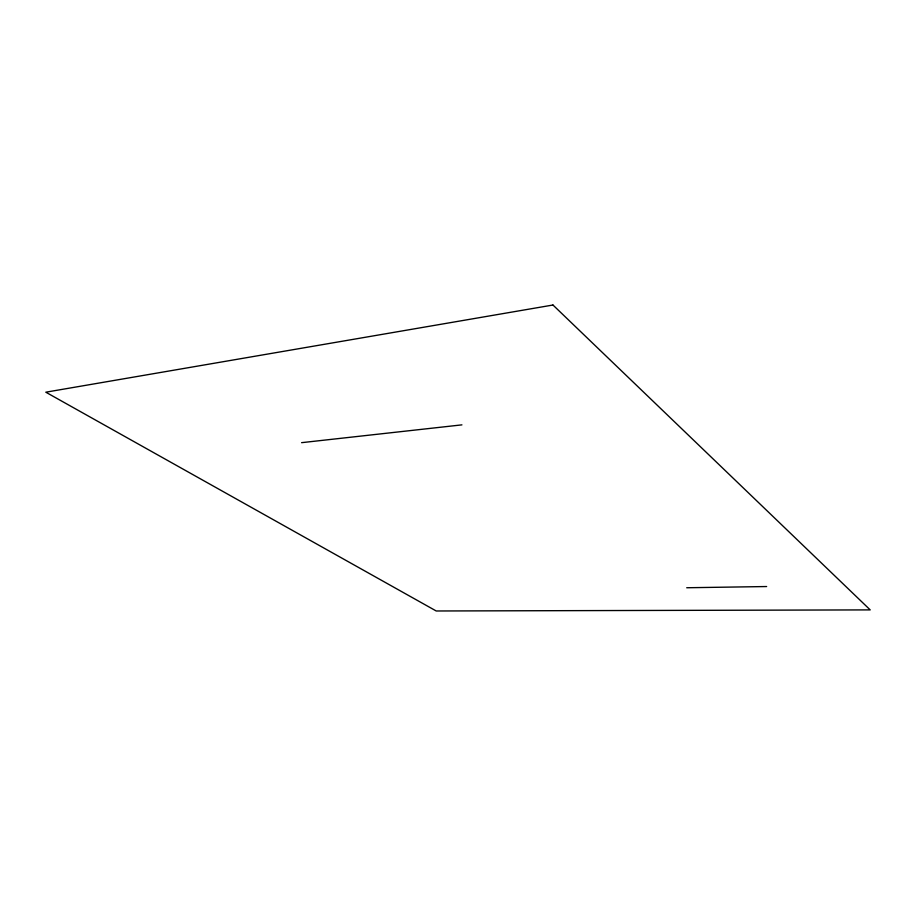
<?xml version="1.0" encoding="UTF-8"?>
<svg xmlns="http://www.w3.org/2000/svg" width="916" height="916" viewBox="0 0 916 916"><rect width="100%" height="100%" fill="white"/><g stroke="black" fill="none" stroke-linecap="round" stroke-linejoin="round"><path stroke-width="1.37" d="M301.593 442.668L461.927 424.864M686.714 587.751L766.635 586.538M552.966 305.017L45.8 392.197L436.222 610.983L870.2 609.896L552.966 305.017"/></g></svg>
